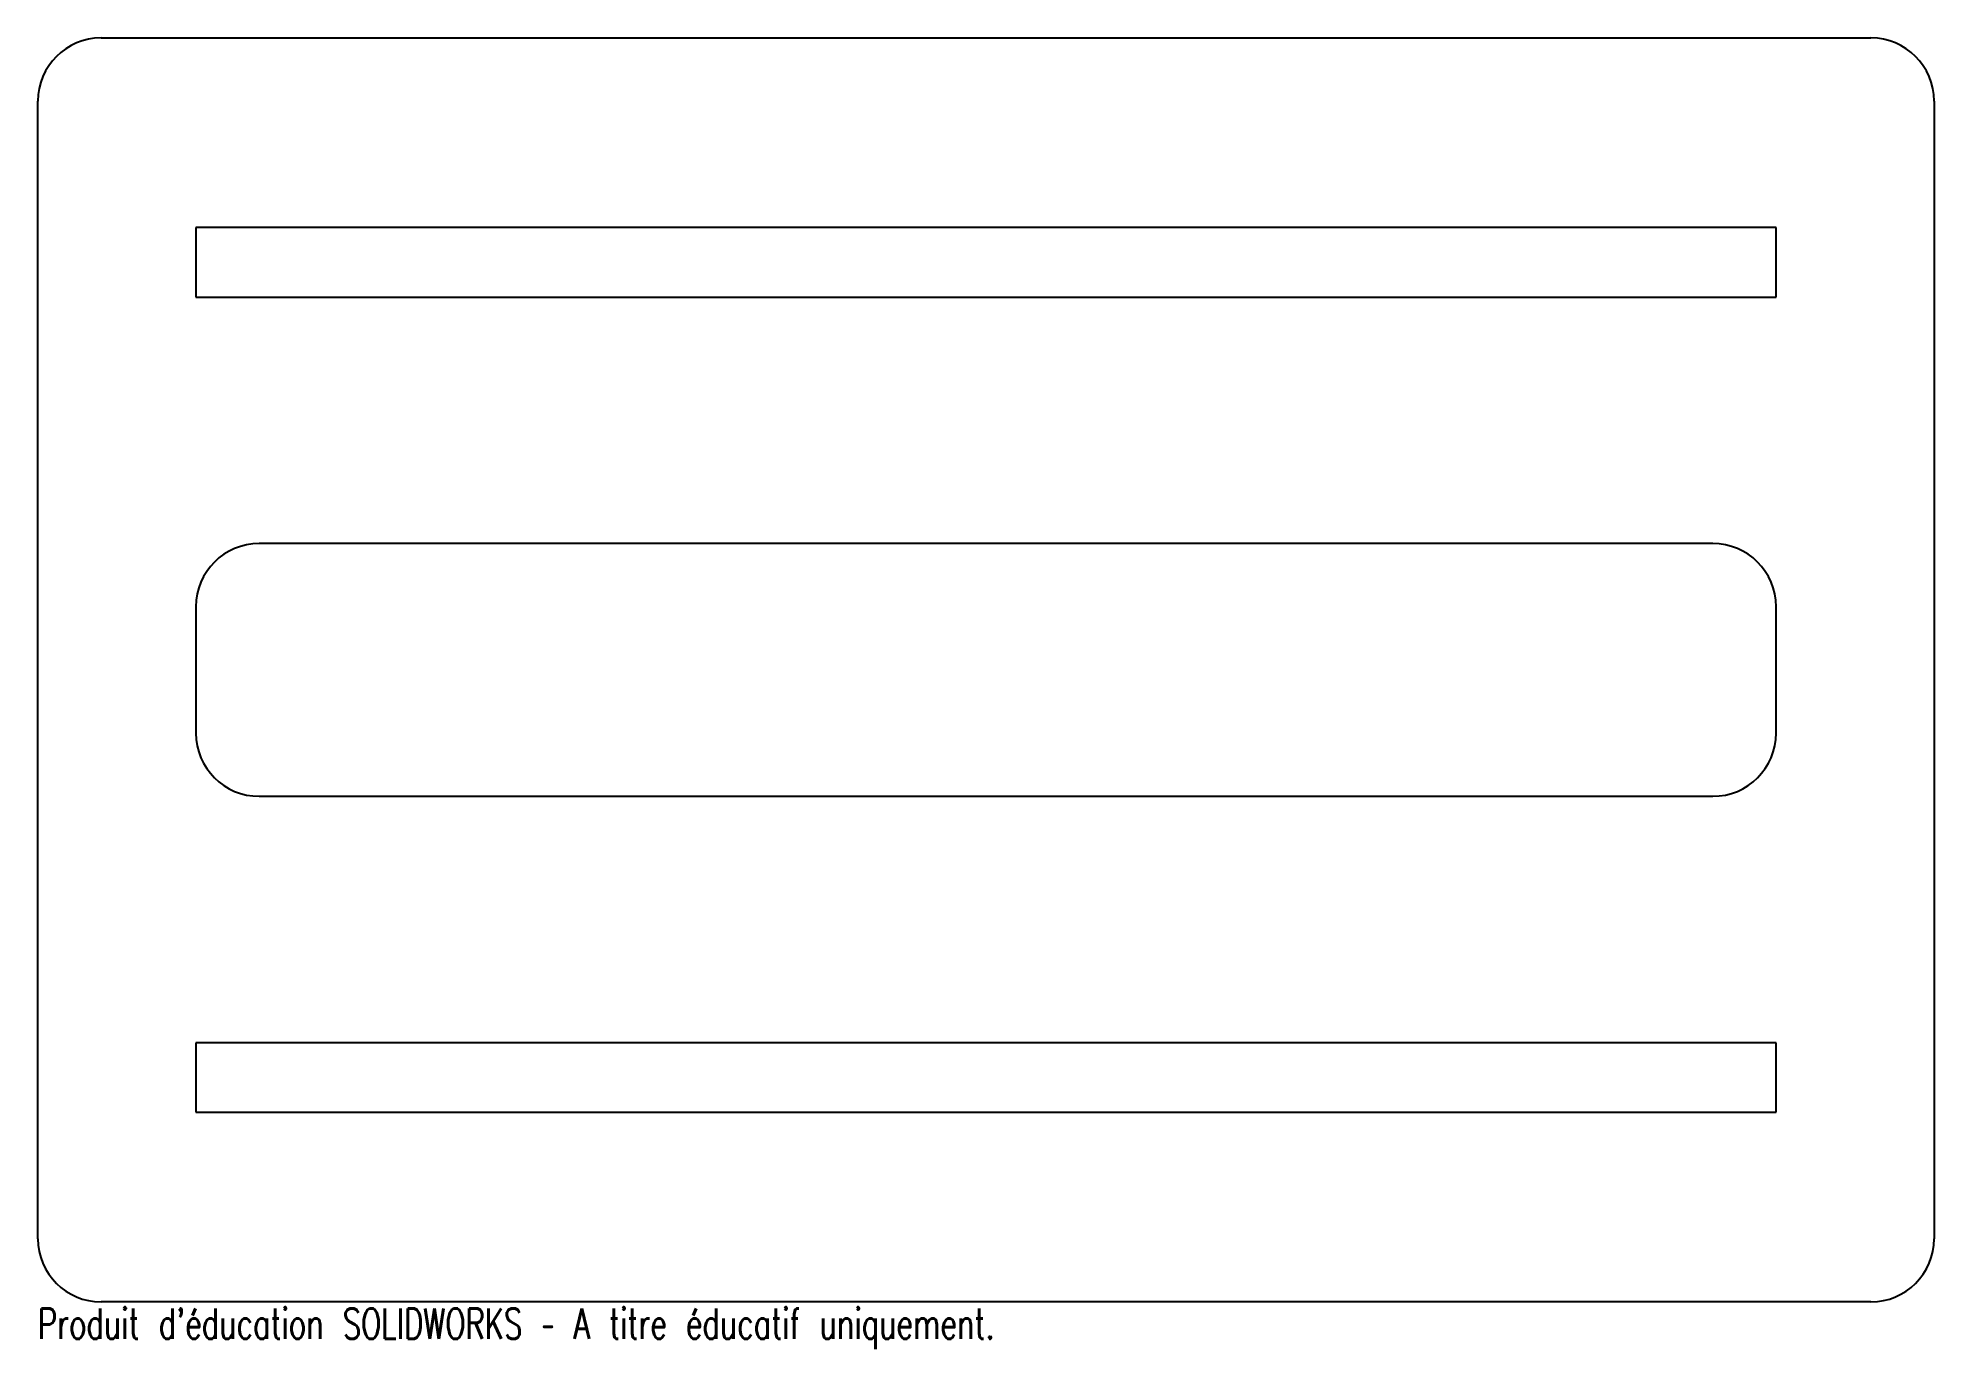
# Model space of a CAD drawing. Header units: millimetres. Extents: x 0 to 300, y -207 to 0.
import ezdxf

# ---------------------------------------------------------------- set-up
doc = ezdxf.new("R2010")
doc.units = ezdxf.units.MM
doc.styles.add('SLDTEXTSTYLE0', font='TXT', dxfattribs={"width": 0.7, "bigfont": 'bigfont'})

msp = doc.modelspace()

# ---------------------------------------------------------------- linework, layer by layer
at = {"color": 7, "linetype": 'Continuous', "lineweight": 25}
for p, q in [((10, 0), (290, 0)), ((0, -190), (0, -10)), ((300, -10), (300, -190)), ((275, -30), (25, -30)), ((25, -30), (25, -41)), ((275, -41), (275, -30)), ((25, -41), (275, -41)), ((265, -80), (35, -80)), ((25, -90), (25, -110)), ((275, -110), (275, -90)), ((35, -120), (265, -120)), ((275, -159), (25, -159)), ((25, -159), (25, -170)), ((275, -170), (275, -159)), ((25, -170), (275, -170)), ((290, -200), (10, -200))]:
    msp.add_line(p, q, dxfattribs=at)
for centre, start, end in [((10, -10), 90, 180), ((290, -10), 0, 90), ((35, -90), 90, 180), ((265, -90), 0, 90), ((35, -110), 180, 270), ((265, -110), 270, 0), ((10, -190), 180, 270), ((290, -190), 270, 0)]:
    msp.add_arc(centre, 10, start, end, dxfattribs=at)

# ---------------------------------------------------------------- texts
at = {"color": 7, "linetype": 'Continuous', "insert": (0, -201.02), "char_height": 4.8336, "attachment_point": 1, "style": 'SLDTEXTSTYLE0'}
msp.add_mtext("Produit d'éducation SOLIDWORKS – A titre éducatif uniquement.", dxfattribs=at)

doc.saveas('drawing.dxf')
